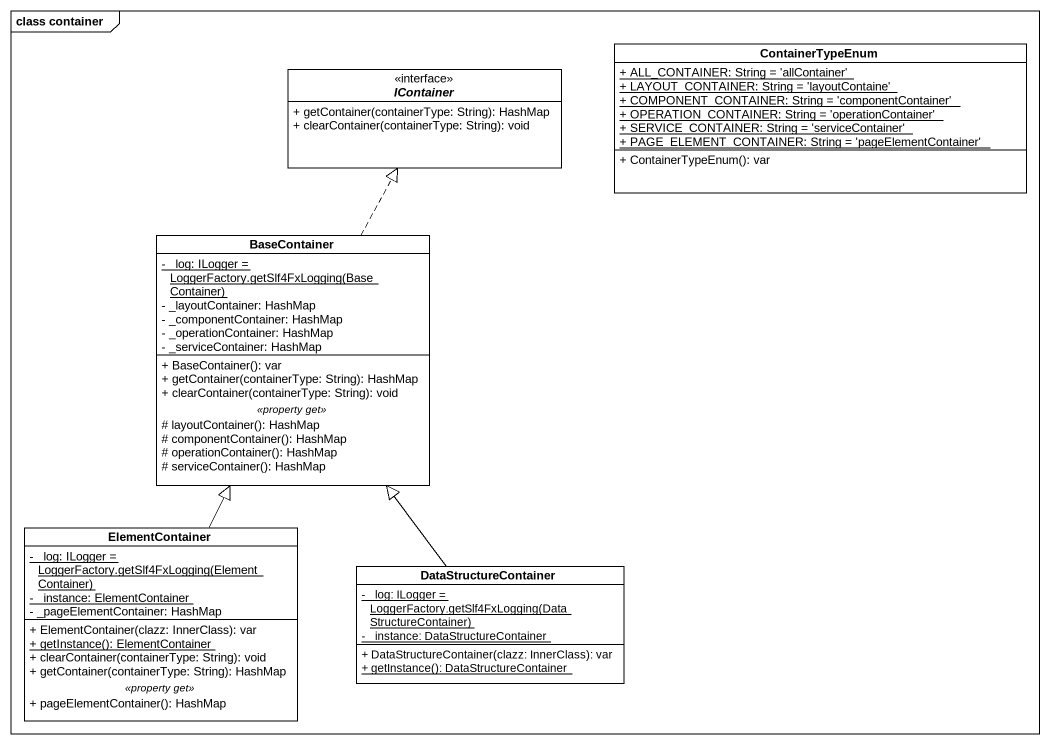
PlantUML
@startuml
mainframe class container
hide circle
hide empty members
skinparam classAttributeIconSize 0
interface IContainer <<interface>> {
  + getContainer(containerType: String): HashMap
  + clearContainer(containerType: String): void
}
class ContainerTypeEnum {
  {static} + ALL_CONTAINER: String = 'allContainer'
  {static} + LAYOUT_CONTAINER: String = 'layoutContaine'
  {static} + COMPONENT_CONTAINER: String = 'componentContainer'
  {static} + OPERATION_CONTAINER: String = 'operationContainer'
  {static} + SERVICE_CONTAINER: String = 'serviceContainer'
  {static} + PAGE_ELEMENT_CONTAINER: String = 'pageElementContainer'
  + ContainerTypeEnum(): var
}
class BaseContainer {
  {static} {field} - _log: ILogger = LoggerFactory.getSlf4FxLogging(BaseContainer)
  - _layoutContainer: HashMap
  - _componentContainer: HashMap
  - _operationContainer: HashMap
  - _serviceContainer: HashMap
  --
  + BaseContainer(): var
  + getContainer(containerType: String): HashMap
  + clearContainer(containerType: String): void
  .. <<property get>> ..
  # layoutContainer(): HashMap
  # componentContainer(): HashMap
  # operationContainer(): HashMap
  # serviceContainer(): HashMap
}
class ElementContainer {
  {static} {field} - _log: ILogger = LoggerFactory.getSlf4FxLogging(ElementContainer)
  {static} - _instance: ElementContainer
  - _pageElementContainer: HashMap
  --
  + ElementContainer(clazz: InnerClass): var
  {static} + getInstance(): ElementContainer
  + clearContainer(containerType: String): void
  + getContainer(containerType: String): HashMap
  .. <<property get>> ..
  + pageElementContainer(): HashMap
}
class DataStructureContainer {
  {static} {field} - _log: ILogger = LoggerFactory.getSlf4FxLogging(DataStructureContainer)
  {static} - _instance: DataStructureContainer
  + DataStructureContainer(clazz: InnerClass): var
  {static} + getInstance(): DataStructureContainer
}
BaseContainer .up.|> IContainer
ElementContainer -up-|> BaseContainer
DataStructureContainer -up-|> BaseContainer
@enduml
